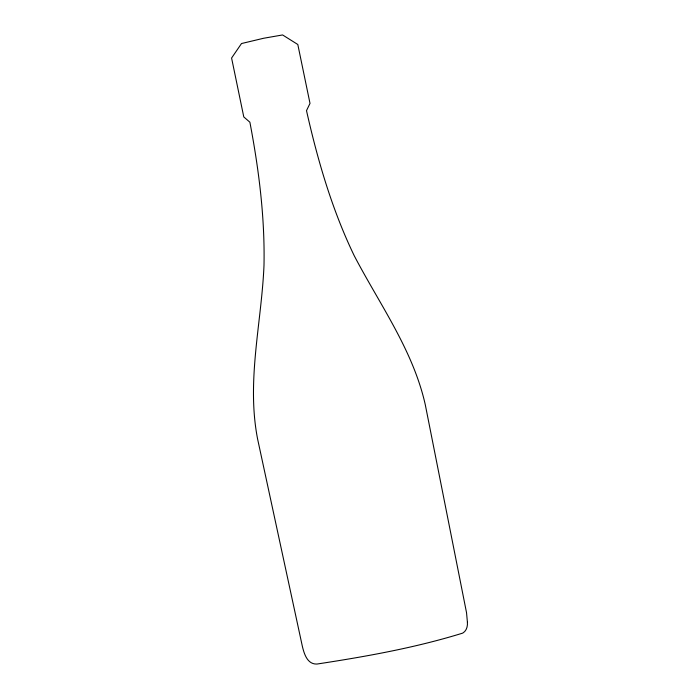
<?xml version="1.0" encoding="UTF-8"?>
<svg xmlns="http://www.w3.org/2000/svg" width="699" height="699" viewBox="0 0 699 699"><rect width="100%" height="100%" fill="white"/><g stroke="black" fill="none" stroke-linecap="round" stroke-linejoin="round"><path stroke-width="1.05" d="M467.413 622.293C467.736 626.374 466.521 630.944 462.747 633.102C415.389 647.772 365.988 656.571 316.97 664.05C307.289 664.461 304.17 653.853 302.352 646.287L257.608 439.051C246.301 381.042 261.54 323.27 263.995 265.384C264.947 217.319 258.848 169.35 249.884 122.203L243.785 116.925L231.587 58.026L241.504 43.539L263.628 38.262L282.597 34.95L297.809 44.491L310.007 103.391L306.503 110.634C317.678 160.316 332.025 209.665 354.192 255.642C379.662 304.467 413.039 350.05 425.298 404.782L466.539 612.735L467.413 622.293"/></g></svg>
